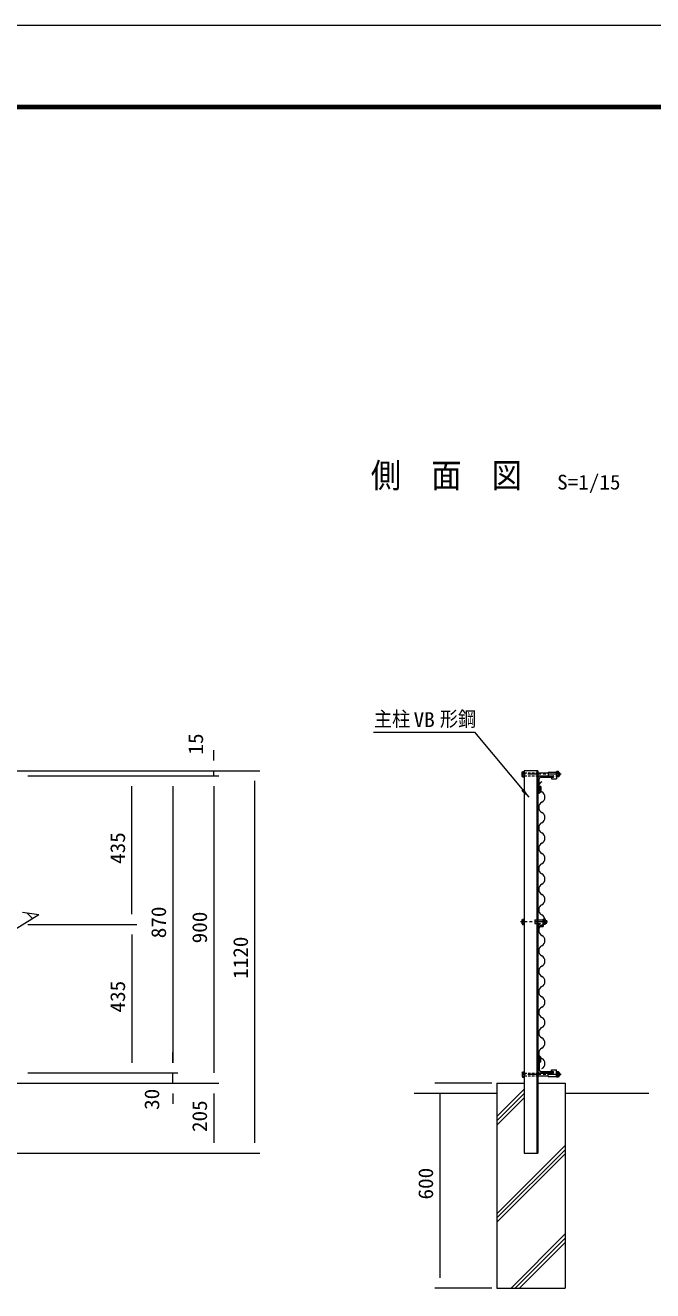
# Model space of a CAD drawing. Units: millimetres, scale not verified. Extents: x -4455 to 4455, y -3150 to 3150.
# Drawn here: x -1090 to 747, y -555 to 3150 of the extents above; entities that cross this region are included whole.
import ezdxf
from ezdxf.enums import TextEntityAlignment as Align

# ---------------------------------------------------------------- set-up
doc = ezdxf.new("R2010")
doc.units = ezdxf.units.MM
doc.header["$LTSCALE"] = 30
for name, pattern in [('USER1', [2, 1.25, -0.25, 0.25, -0.25]), ('USER2', [4.7625, 3.175, -1.5875]), ('USER3', [0.375, 0.25, -0.125])]:
    doc.linetypes.add(name, pattern=pattern)
for name, color, linetype, lineweight in [('0-0_6文字', 3, 'Continuous', 9), ('0-1_4基礎', 4, 'Continuous', 18), ('0-2_5寸法', 1, 'Continuous', 18), ('0-4_1部材', 3, 'Continuous', 18), ('0-8_8部品', 3, 'Continuous', 18), ('0-A_2網', 4, 'Continuous', 18), ('0-C_GL', 7, 'Continuous', 9), ('0-F_D-TTL', 7, 'Continuous', 9)]:
    doc.layers.add(name, color=color, linetype=linetype, lineweight=lineweight)
doc.styles.add('ＭＳ ゴシック', font='')
doc.styles.get('ＭＳ ゴシック').set_extended_font_data('MS Gothic')

msp = doc.modelspace()

# ---------------------------------------------------------------- linework, layer by layer
at = {"layer": '0-0_6文字', "color": 7}
msp.add_lwpolyline([(-71.03, 1080.43), (225.54, 1080.43), (383.74, 890.4)], dxfattribs=at)
msp.add_solid([(385.02, 888.86), (361.83, 908.58), (369.83, 915.25)], dxfattribs=at)
at = {"layer": '0-1_4基礎', "color": 7, "lineweight": 9}
for p, q in [((290.71, 52.68), (370.71, 52.68)), ((290.71, 52.68), (290.71, -547.32)), ((410.71, 52.68), (490.71, 52.68)), ((490.71, 52.68), (490.71, -547.32)), ((290.71, -547.32), (490.71, -547.32))]:
    msp.add_line(p, q, dxfattribs=at)
at = {"layer": '0-1_4基礎'}
for p, q in [((290.71, -44.81), (370.71, 35.19)), ((290.71, -57.31), (370.71, 22.69)), ((290.71, -69.81), (370.71, 10.19)), ((290.71, -329.4), (490.71, -129.4)), ((290.71, -341.9), (490.71, -141.9)), ((290.71, -354.4), (490.71, -154.4)), ((332.11, -547.32), (490.71, -388.71)), ((344.61, -547.32), (490.71, -401.21)), ((357.11, -547.32), (490.71, -413.71))]:
    msp.add_line(p, q, dxfattribs=at)
at = {"layer": '0-2_5寸法'}
for p, q in [((-538.49, 997.68), (-538.49, 1027.68)), ((-1461.43, 967.68), (-523.49, 967.68)), ((-1083.12, 967.68), (-403.49, 967.68)), ((-538.49, 952.68), (-538.49, 967.68)), ((-1083.12, 952.68), (-763.49, 952.68)), ((-1083.12, 952.68), (-523.49, 952.68)), ((-1083.12, 952.68), (-643.49, 952.68)), ((-1083.12, 952.68), (-523.49, 952.68)), ((-418.49, -122.32), (-418.49, 937.68)), ((-778.49, 547.68), (-778.49, 922.68)), ((-658.49, 922.68), (-658.49, 112.68)), ((-538.49, 922.68), (-538.49, 892.68)), ((-538.49, 922.68), (-538.49, 82.68)), ((-1083.12, 517.68), (-763.49, 517.68)), ((-1083.12, 517.68), (-763.49, 517.68)), ((-778.49, 487.68), (-778.49, 112.68)), ((-658.49, 112.68), (-658.49, 142.68)), ((-1083.12, 82.68), (-643.49, 82.68)), ((-1083.12, 82.68), (-763.49, 82.68)), ((-1083.12, 82.68), (-643.49, 82.68)), ((-658.49, 52.68), (-658.49, 82.68)), ((-1410.16, 52.68), (-523.49, 52.68)), ((-1083.12, 52.68), (-643.49, 52.68)), ((-1083.12, 52.68), (-523.49, 52.68)), ((275.71, 52.68), (108.55, 52.68)), ((-658.49, 22.68), (-658.49, -7.32)), ((-538.49, 22.68), (-538.49, -122.32)), ((123.55, 22.68), (123.55, -517.32)), ((-1461.43, -152.32), (-523.49, -152.32)), ((-1461.43, -152.32), (-403.49, -152.32)), ((275.71, -547.32), (108.55, -547.32))]:
    msp.add_line(p, q, dxfattribs=at)
at = {"layer": '0-4_1部材', "color": 7, "lineweight": 9}
for p, q in [((370.71, 967.68), (370.71, -152.32)), ((407.21, 967.68), (407.21, -152.32)), ((410.71, 967.68), (410.71, -152.32)), ((410.71, 907.68), (410.71, 947.68)), ((414.71, 910.68), (414.71, 944.18)), ((419.21, 948.68), (452.71, 948.68)), ((410.71, 904.09), (415.6, 907.86)), ((410.71, 907.68), (411.71, 907.68)), ((410.71, 899.66), (419.1, 906.14)), ((415.6, 921.53), (415.6, 907.86)), ((419.1, 921.53), (415.6, 921.53)), ((419.1, 921.53), (419.1, 906.14)), ((410.71, 135.7), (419.1, 129.22)), ((410.71, 131.28), (415.6, 127.51)), ((410.71, 127.68), (410.71, 87.68)), ((410.71, 127.68), (411.71, 127.68)), ((414.71, 124.68), (414.71, 91.18)), ((415.6, 113.84), (415.6, 127.51)), ((419.1, 113.84), (415.6, 113.84)), ((419.1, 113.84), (419.1, 129.22)), ((419.21, 86.68), (452.71, 86.68))]:
    msp.add_line(p, q, dxfattribs=at)
at = {"layer": '0-4_1部材', "color": 4}
for p in [(-1140.21, 490.95), (-1098.12, 553.3)]:
    msp.add_line(p, (-1050.43, 546.67), dxfattribs=at)
at = {"layer": '0-4_1部材', "color": 7, "lineweight": 9}
for points in [[(415.71, 952.68), (455.71, 952.68), (455.71, 951.68)], [(415.71, 82.68), (455.71, 82.68), (455.71, 83.68)]]:
    msp.add_lwpolyline(points, dxfattribs=at)
for centre, radius, start, end in [((415.71, 947.68), 5, 90, 180), ((419.21, 944.18), 4.5, 90, 180), ((452.71, 951.68), 3, 270, 0), ((411.71, 910.68), 3, 270, 0), ((411.71, 124.68), 3, 0, 90), ((415.71, 87.68), 5, 180, 270), ((419.21, 91.18), 4.5, 180, 270), ((452.71, 83.68), 3, 0, 90)]:
    msp.add_arc(centre, radius, start, end, dxfattribs=at)
at = {"layer": '0-8_8部品'}
for p, q in [((365.42, 964.97), (370.71, 964.97)), ((440.52, 963.45), (465.52, 963.45)), ((440.52, 963.45), (440.52, 952.95)), ((465.52, 949.29), (465.52, 964.97)), ((465.52, 963.45), (465.52, 943.45)), ((364.31, 951.21), (365.42, 949.29)), ((365, 961.13), (370.71, 961.13)), ((365, 953.13), (370.71, 953.13)), ((410.71, 961.13), (440.52, 961.13)), ((410.71, 953.13), (440.52, 953.13)), ((440.52, 952.95), (455.27, 952.95)), ((450.52, 948.45), (455.27, 948.45)), ((450.52, 948.45), (450.52, 943.45)), ((450.52, 943.45), (465.52, 943.45)), ((471.24, 961.13), (465.52, 961.13)), ((471.24, 953.13), (465.52, 953.13)), ((470.81, 949.29), (465.52, 949.29)), ((471.92, 951.21), (470.81, 949.29)), ((471.92, 951.21), (471.92, 963.05)), ((364.31, 518.9), (364.31, 530.74)), ((364.31, 518.9), (365.42, 516.98)), ((365, 528.82), (370.71, 528.82)), ((365, 520.82), (370.71, 520.82)), ((370.71, 516.98), (370.71, 532.66)), ((410.71, 531.14), (426.46, 531.14)), ((410.71, 520.64), (416.21, 520.64)), ((426.46, 516.98), (426.46, 532.66)), ((431.75, 532.66), (426.46, 532.66)), ((426.46, 531.14), (426.46, 511.14)), ((432.18, 528.82), (426.46, 528.82)), ((432.18, 520.82), (426.46, 520.82)), ((432.86, 530.74), (431.75, 532.66)), ((432.86, 518.9), (432.86, 530.74)), ((432.86, 528.82), (436.42, 528.82)), ((432.86, 520.82), (436.42, 520.82)), ((436.42, 520.82), (436.42, 528.82)), ((365.42, 516.98), (370.71, 516.98)), ((411.46, 516.14), (416.21, 516.14)), ((364.31, 84.15), (365.42, 86.07)), ((365, 82.23), (370.71, 82.23)), ((365, 74.23), (370.71, 74.23)), ((410.71, 82.23), (440.52, 82.23)), ((410.71, 74.23), (440.52, 74.23)), ((440.52, 82.41), (455.27, 82.41)), ((440.52, 71.91), (440.52, 82.41)), ((450.52, 91.91), (465.52, 91.91)), ((450.52, 86.91), (450.52, 91.91)), ((450.52, 86.91), (455.27, 86.91)), ((465.52, 71.91), (465.52, 91.91)), ((465.52, 86.07), (465.52, 70.39)), ((470.81, 86.07), (465.52, 86.07)), ((471.24, 82.23), (465.52, 82.23)), ((471.24, 74.23), (465.52, 74.23)), ((471.92, 84.15), (470.81, 86.07)), ((471.92, 84.15), (471.92, 72.31)), ((365.42, 70.39), (370.71, 70.39)), ((440.52, 71.91), (465.52, 71.91))]:
    msp.add_line(p, q, dxfattribs=at)
at = {"layer": '0-8_8部品', "color": 7, "lineweight": 9}
msp.add_line((410.71, 967.68), (370.71, 967.68), dxfattribs=at)
at = {"layer": '0-8_8部品', "color": 1, "linetype": 'USER1'}
for p, q in [((478.94, 957.13), (358.34, 957.13)), ((439.04, 524.82), (360.01, 524.82)), ((478.94, 78.23), (358.34, 78.23))]:
    msp.add_line(p, q, dxfattribs=at)
at = {"layer": '0-8_8部品', "linetype": 'USER3'}
for p, q in [((370.71, 961.13), (410.71, 961.13)), ((370.71, 953.13), (410.71, 953.13)), ((370.71, 82.23), (410.71, 82.23)), ((370.71, 74.23), (410.71, 74.23))]:
    msp.add_line(p, q, dxfattribs=at)
at = {"layer": '0-8_8部品', "color": 1, "linetype": 'USER2'}
for p, q in [((401.46, 531.14), (401.46, 520.64)), ((401.46, 531.14), (410.71, 531.14)), ((401.46, 520.64), (410.71, 520.64))]:
    msp.add_line(p, q, dxfattribs=at)
at = {"layer": '0-8_8部品', "color": 1}
for p, q in [((432.86, 528.02), (436.82, 528.02)), ((432.86, 521.62), (436.82, 521.62))]:
    msp.add_line(p, q, dxfattribs=at)
at = {"layer": '0-8_8部品'}
for points in [[(364.31, 951.21), (364.31, 963.05), (365.42, 964.97)], [(365.42, 949.29), (370.71, 949.29), (370.71, 964.97)], [(471.92, 963.05), (470.81, 964.97), (465.52, 964.97)], [(364.31, 530.74), (365.42, 532.66), (370.71, 532.66)], [(432.86, 518.9), (431.75, 516.98), (426.46, 516.98)], [(411.46, 516.14), (411.46, 511.14), (426.46, 511.14)], [(364.31, 84.15), (364.31, 72.31), (365.42, 70.39)], [(365.42, 86.07), (370.71, 86.07), (370.71, 70.39)], [(471.92, 72.31), (470.81, 70.39), (465.52, 70.39)]]:
    msp.add_lwpolyline(points, dxfattribs=at)
for centre, radius, start, end in [((367.34, 963.05), 3.03, 180, 219.3382), ((376.31, 957.13), 12, 160.52878, 199.47122), ((367.34, 951.21), 3.03, 140.6618, 180), ((455.27, 950.7), 2.25, 270, 90), ((468.89, 963.05), 3.03, 320.6618, 0), ((459.92, 957.13), 12, 340.52878, 19.47122), ((468.89, 951.21), 3.03, 0, 39.3382), ((468.77, 957.13), 6.71, 298.05542, 61.94458), ((367.34, 530.74), 3.03, 180, 219.3382), ((376.31, 524.82), 12, 160.52878, 199.47122), ((367.34, 518.9), 3.03, 140.6618, 180), ((416.21, 518.39), 2.25, 270, 90), ((429.83, 530.74), 3.03, 320.6618, 0), ((420.86, 524.82), 12, 340.52878, 19.47122), ((429.83, 518.9), 3.03, 0, 39.3382), ((429.49, 524.82), 8, 330, 30), ((367.34, 84.15), 3.03, 180, 219.3382), ((376.31, 78.23), 12, 160.52878, 199.47122), ((367.34, 72.31), 3.03, 140.6618, 180), ((455.27, 84.66), 2.25, 270, 90), ((468.89, 84.15), 3.03, 320.6618, 0), ((459.92, 78.23), 12, 340.52878, 19.47122), ((468.89, 72.31), 3.03, 0, 39.3382), ((468.77, 78.23), 6.71, 298.05542, 61.94458)]:
    msp.add_arc(centre, radius, start, end, dxfattribs=at)
at = {"layer": '0-A_2網'}
msp.add_line((-1069.27, 534.97), (-1085.9, 551.6), dxfattribs=at)
at = {"layer": '0-A_2網', "color": 2}
for centre, start, end in [((430.28, 920.39), 118.07249, 241.92751), ((414.28, 890.39), 298.07249, 61.92751), ((430.28, 860.39), 118.07249, 241.92751), ((430.28, 800.39), 118.07249, 241.92751), ((414.28, 830.39), 298.07249, 61.92751), ((414.28, 770.39), 298.07249, 61.92751), ((430.28, 740.39), 118.07249, 241.92751), ((414.28, 710.39), 298.07249, 61.92751), ((430.28, 680.39), 118.07249, 241.92751), ((430.28, 620.39), 118.07249, 241.92751), ((414.28, 650.39), 298.07249, 61.92751), ((414.28, 590.39), 298.07249, 61.92751), ((430.28, 560.39), 118.07249, 241.92751), ((414.28, 530.39), 298.07249, 61.92751), ((430.28, 500.39), 118.07249, 241.92751), ((414.28, 470.39), 298.07249, 61.92751), ((430.28, 440.39), 118.07249, 241.92751), ((414.28, 410.39), 298.07249, 61.92751), ((430.28, 380.39), 118.07249, 241.92751), ((430.28, 320.39), 118.07249, 241.92751), ((414.28, 350.39), 298.07249, 61.92751), ((414.28, 290.39), 298.07249, 61.92751), ((430.28, 260.39), 118.07249, 241.92751), ((414.28, 230.39), 298.07249, 61.92751), ((430.28, 200.39), 118.07249, 241.92751), ((414.28, 170.39), 298.07249, 61.92751), ((430.28, 140.39), 118.07249, 241.92751), ((414.28, 110.39), 298.07249, 61.92751)]:
    msp.add_arc(centre, 17, start, end, dxfattribs=at)
at = {"layer": '0-C_GL'}
for p, q in [((290.71, 22.68), (47.98, 22.68)), ((735.99, 22.68), (490.71, 22.68)), ((370.71, -152.32), (410.71, -152.32))]:
    msp.add_line(p, q, dxfattribs=at)
at = {"layer": '0-F_D-TTL', "color": 2, "lineweight": 18}
msp.add_lwpolyline([(-4454.85, 3150.21), (4454.85, 3150.21), (4454.85, -3150.21), (-4454.85, -3150.21)], close=True, dxfattribs=at)
at = {"layer": '0-F_D-TTL'}
for points in [[(-4168.47, 2916.87), (4168.47, 2916.87), (4168.47, -2916.87), (-4168.47, -2916.87)], [(-4165.81, 2914.21), (4165.81, 2914.21), (4165.81, -2914.21), (-4165.81, -2914.21)], [(-4163.16, 2911.56), (4163.16, 2911.56), (4163.16, -2911.56), (-4163.16, -2911.56)], [(-4160.51, 2908.91), (4160.51, 2908.91), (4160.51, -2908.91), (-4160.51, -2908.91)], [(-4157.86, 2906.26), (4157.86, 2906.26), (4157.86, -2906.26), (-4157.86, -2906.26)]]:
    msp.add_lwpolyline(points, close=True, dxfattribs=at)

# ---------------------------------------------------------------- texts
at = {"layer": '0-0_6文字', "color": 7, "style": 'ＭＳ ゴシック', "width": 0.9}
msp.add_text('側\u3000面\u3000図', height=72.14, dxfattribs=at).set_placement((-78.63, 1774.47), align=Align.BOTTOM_LEFT)
at = {"layer": '0-0_6文字', "style": 'ＭＳ ゴシック'}
for s, width, p in [('S=1/15', 1.05, (466.96, 1777.92)), ('主柱', 0.9, (-69.56, 1084.37)), ('VB', 1.05, (46.84, 1082.56)), ('形鋼', 0.9, (123.51, 1084.8))]:
    msp.add_text(s, height=43.33, dxfattribs=dict(at, width=width)).set_placement(p, align=Align.BOTTOM_LEFT)
at = {"layer": '0-2_5寸法', "color": 3, "style": 'ＭＳ ゴシック', "width": 1.05}
for s, p in [('15', (-556.79, 1014.97)), ('435', (-785.17, 694.68)), ('870', (-665.17, 477.18)), ('900', (-545.17, 462.18)), ('1120', (-425.17, 358.18)), ('435', (-785.17, 259.68)), ('30', (-685.09, -25.48)), ('205', (-545.17, -90.32)), ('600', (116.88, -287.82))]:
    msp.add_text(s, height=43.33, rotation=90, dxfattribs=at).set_placement(p, align=Align.BOTTOM_LEFT)

doc.saveas('drawing.dxf')
